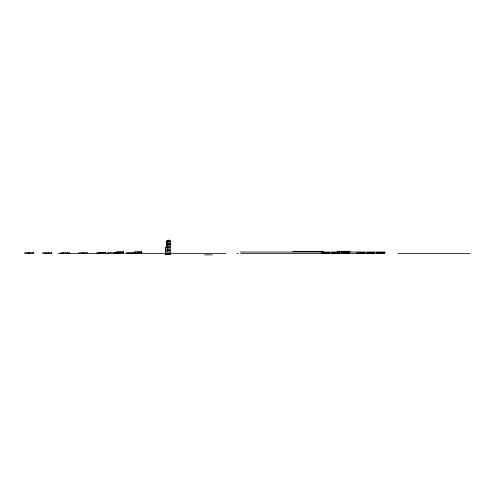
<?xml version="1.0" encoding="UTF-8"?>
<svg xmlns="http://www.w3.org/2000/svg" width="495" height="495" viewBox="0 0 495 495"><rect width="100%" height="100%" fill="white"/><g stroke="black" fill="none" stroke-linecap="round" stroke-linejoin="round"><path stroke-width="0.74" d="M167.83 241.603L170.175 241.603M166.654 241.962L170.175 241.962M166.654 243.404L170.175 243.404M167.83 244.481L170.175 244.481M166.654 244.846L170.175 244.846M166.654 246.281L170.175 246.281M167.83 247.364L165.485 247.364L165.485 254.566L170.175 254.566L170.175 240.521L166.654 240.521L166.654 247.723M165.485 247.723L170.175 247.723M165.485 249.164L170.175 249.164M165.485 250.606L170.175 250.606M292.823 251.324L323.668 251.324M337.454 251.324L350.274 251.324M165.485 252.042L170.175 252.042M240.273 252.042L385.271 252.042M98.084 252.617L105.757 252.617L105.757 253.483M115.558 252.691L107.687 252.691L107.687 253.347L115.558 253.347L115.558 252.592M118.67 252.617L123.113 252.617M138.049 252.617L140.45 252.617M339.477 252.691L331.607 252.691L331.607 253.347L339.477 253.347L339.477 252.592M349.315 252.691L341.445 252.691L341.445 253.347L349.315 253.347L349.315 252.592M364.753 252.691L356.883 252.691L356.883 253.347L364.753 253.347L364.753 252.592M105.757 252.704L96.754 252.766L96.754 253.483M114.753 252.766L123.756 252.766M134.256 252.766L141.756 252.766M57.884 253.483L108.609 253.483M114.753 253.483L123.756 253.483L123.756 251.324L117.006 251.324L117.006 253.483M125.13 253.483L225.93 253.483M236.827 253.483L238.262 253.483M240.793 253.483L384.949 253.483M397.844 253.483L470.25 253.483M165.485 253.842L170.175 253.842M165.485 254.207L170.175 254.207M204.775 254.838L212.336 254.838M169.005 240.521L169.005 240.162L167.83 240.162L167.83 240.521M169.005 241.603L169.005 241.244L167.83 241.244L167.83 252.042M167.83 253.483L167.83 253.842M167.83 254.207L167.83 254.566M141.756 253.483L141.756 251.324L135.005 251.324L135.005 253.483M137.257 252.735L137.257 253.483M119.258 252.735L119.258 253.483M103.505 252.617L103.505 253.483M99.006 252.766L99.006 253.483M87.757 253.483L87.757 252.766L78.755 252.79L78.755 253.483M84.1 252.766L84.1 253.483M82.411 252.766L82.411 253.483M69.752 253.483L69.752 252.735L60.755 252.735L60.755 253.483M67.506 252.735L67.506 253.483M63.001 252.735L63.001 253.483M48.659 252.735L48.659 253.483M45.843 252.735L45.843 253.483M29.731 252.66L29.731 253.483M28.772 252.66L28.772 253.483M33.753 252.66L24.75 252.66L24.75 253.483L33.753 253.483L33.753 252.66M134.411 252.592L126.541 252.691L126.541 253.347L134.411 253.347L134.411 252.592M329.639 252.592L321.769 252.691L321.769 253.347L329.639 253.347L329.639 252.592M374.585 252.592L366.721 252.691L366.721 253.347L374.585 253.347L374.585 252.592M384.423 252.592L376.553 252.691L376.553 253.347L384.423 253.347L384.423 252.592M51.752 252.766L42.749 252.766L42.749 253.483L51.752 253.483L51.752 252.735"/></g></svg>
